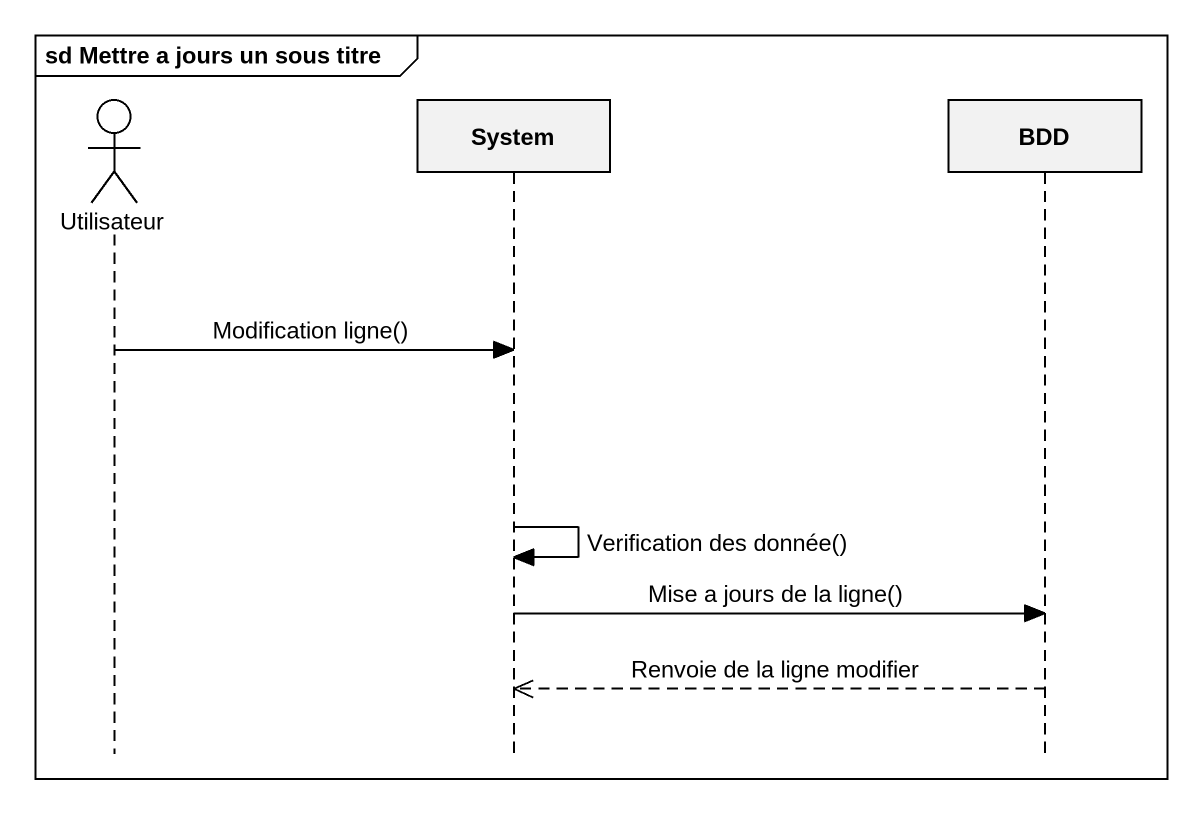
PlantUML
@startuml
mainframe sd Mettre a jours un sous titre
hide footbox
actor Utilisateur
participant System
participant BDD

Utilisateur -> System : Modification ligne()
System -> System : Verification des donnée()
System -> BDD : Mise a jours de la ligne()
BDD -->> System : Renvoie de la ligne modifier
@enduml
